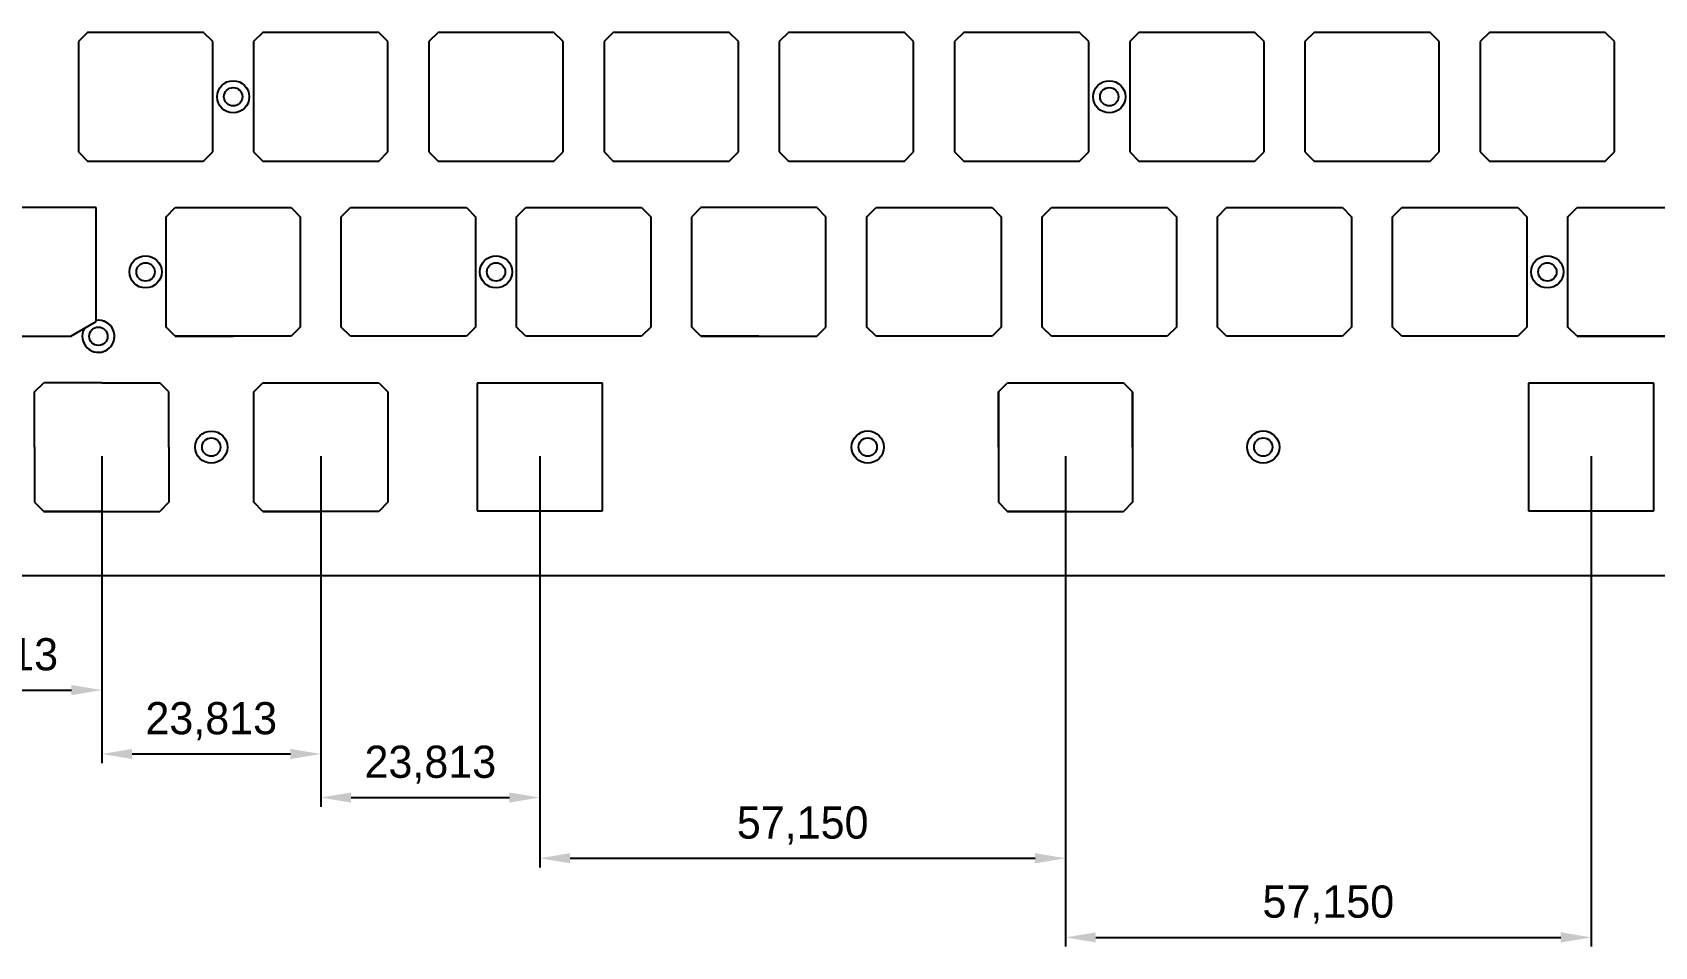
# Model space of a CAD drawing. Header units: millimetres. Extents: x -77 to 404, y -29 to 191.
# Drawn here: x 49.6 to 226, y -5.8 to 93.6 of the extents above; entities that cross this region are included whole.
import ezdxf

# ---------------------------------------------------------------- set-up
doc = ezdxf.new("R2010")
doc.units = ezdxf.units.MM
doc.header["$PDSIZE"] = -1
doc.dimstyles.new('ISO-25', dxfattribs={"dimtxt": 2.5, "dimasz": 2.5, "dimexe": 1.25, "dimexo": 0.625, "dimtad": 1, "dimtxsty": 'Standard', "dimcen": 2.5, "dimadec": 0, "dimazin": 0, "dimtfac": 1, "dimtmove": 0, "dimatfit": 3, "dimfxl": 1, "dimarcsym": 0})

# ---------------------------------------------------------------- blocks, each defined once
blk = doc.blocks.new('*D4')
at = {"color": 0, "lineweight": -2, "transparency": 16777216}
for p, q in [((33.32, 47.55), (33.32, 21.12)), ((57.14, 47.55), (57.14, 21.12)), ((36.63, 22.12), (53.84, 22.12))]:
    blk.add_line(p, q, dxfattribs=at)
at = {"color": 0, "transparency": 16777216}
for points in [[(36.63, 22.67), (36.63, 21.57), (33.32, 22.12)], [(53.84, 22.67), (53.84, 21.57), (57.14, 22.12)]]:
    blk.add_solid(points, dxfattribs=at)
at = {"layer": 'Defpoints', "color": 0, "transparency": 16777216}
for p in [(33.32, 48.55), (57.14, 48.55), (57.14, 22.12)]:
    blk.add_point(p, dxfattribs=at)
at = {"color": 0, "transparency": 16777216, "insert": (45.23, 25.69), "char_height": 3.5, "attachment_point": 5}
blk.add_mtext('23,813', dxfattribs=at)
blk = doc.blocks.new('*D5')
at = {"color": 0, "lineweight": -2, "transparency": 16777216}
for p, q in [((57.14, 47.55), (57.14, 14.17)), ((80.95, 47.55), (80.95, 14.17)), ((60.44, 15.17), (77.65, 15.17))]:
    blk.add_line(p, q, dxfattribs=at)
at = {"color": 0, "transparency": 16777216}
for points in [[(60.44, 15.72), (60.44, 14.62), (57.14, 15.17)], [(77.65, 15.72), (77.65, 14.62), (80.95, 15.17)]]:
    blk.add_solid(points, dxfattribs=at)
at = {"layer": 'Defpoints', "color": 0, "transparency": 16777216}
for p in [(57.14, 48.55), (80.95, 48.55), (80.95, 15.17)]:
    blk.add_point(p, dxfattribs=at)
at = {"color": 0, "transparency": 16777216, "insert": (69.04, 18.74), "char_height": 3.5, "attachment_point": 5}
blk.add_mtext('23,813', dxfattribs=at)
blk = doc.blocks.new('*D6')
at = {"color": 0, "lineweight": -2, "transparency": 16777216}
for p, q in [((80.95, 47.55), (80.95, 9.43)), ((104.76, 47.55), (104.76, 9.43)), ((84.25, 10.43), (101.46, 10.43))]:
    blk.add_line(p, q, dxfattribs=at)
at = {"color": 0, "transparency": 16777216}
for points in [[(84.25, 10.98), (84.25, 9.88), (80.95, 10.43)], [(101.46, 10.98), (101.46, 9.88), (104.76, 10.43)]]:
    blk.add_solid(points, dxfattribs=at)
at = {"layer": 'Defpoints', "color": 0, "transparency": 16777216}
for p in [(80.95, 48.55), (104.76, 48.55), (104.76, 10.43)]:
    blk.add_point(p, dxfattribs=at)
at = {"color": 0, "transparency": 16777216, "insert": (92.86, 14), "char_height": 3.5, "attachment_point": 5}
blk.add_mtext('23,813', dxfattribs=at)
blk = doc.blocks.new('*D16')
at = {"color": 0, "lineweight": -2, "transparency": 16777216}
for p, q in [((104.76, 47.55), (104.76, 2.83)), ((161.91, 47.55), (161.91, 2.83)), ((108.06, 3.83), (158.61, 3.83))]:
    blk.add_line(p, q, dxfattribs=at)
at = {"color": 0, "transparency": 16777216}
for points in [[(108.06, 4.38), (108.06, 3.28), (104.76, 3.83)], [(158.61, 4.38), (158.61, 3.28), (161.91, 3.83)]]:
    blk.add_solid(points, dxfattribs=at)
at = {"layer": 'Defpoints', "color": 0, "transparency": 16777216}
for p in [(104.76, 48.55), (161.91, 48.55), (161.91, 3.83)]:
    blk.add_point(p, dxfattribs=at)
at = {"color": 0, "transparency": 16777216, "insert": (133.34, 7.39), "char_height": 3.5, "attachment_point": 5}
blk.add_mtext('57,150', dxfattribs=at)
blk = doc.blocks.new('*D17')
at = {"color": 0, "lineweight": -2, "transparency": 16777216}
for p, q in [((161.91, 47.55), (161.91, -5.78)), ((219.06, 47.55), (219.06, -5.78)), ((165.21, -4.78), (215.76, -4.78))]:
    blk.add_line(p, q, dxfattribs=at)
at = {"color": 0, "transparency": 16777216}
for points in [[(165.21, -4.23), (165.21, -5.33), (161.91, -4.78)], [(215.76, -4.23), (215.76, -5.33), (219.06, -4.78)]]:
    blk.add_solid(points, dxfattribs=at)
at = {"layer": 'Defpoints', "color": 0, "transparency": 16777216}
for p in [(161.91, 48.55), (219.06, 48.55), (219.06, -4.78)]:
    blk.add_point(p, dxfattribs=at)
at = {"color": 0, "transparency": 16777216, "insert": (190.49, -1.21), "char_height": 3.5, "attachment_point": 5}
blk.add_mtext('57,150', dxfattribs=at)

msp = doc.modelspace()

# ---------------------------------------------------------------- linework, layer by layer
at = {"color": 7, "linetype": 'Continuous'}
for p, q in [((55.5999, 93.6453), (54.5999, 92.6453)), ((55.5999, 93.6453), (54.5999, 92.6453)), ((55.5999, 93.6453), (54.5999, 92.6453)), ((68.1999, 93.6453), (55.5999, 93.6453)), ((68.1999, 93.6453), (55.5999, 93.6453)), ((68.1999, 93.6453), (55.5999, 93.6453)), ((69.1999, 92.6453), (68.1999, 93.6453)), ((69.1999, 92.6453), (68.1999, 93.6453)), ((69.1999, 92.6453), (68.1999, 93.6453)), ((74.6499, 93.6453), (73.6499, 92.6453)), ((74.6499, 93.6453), (73.6499, 92.6453)), ((74.6499, 93.6453), (73.6499, 92.6453)), ((87.2499, 93.6453), (74.6499, 93.6453)), ((87.2499, 93.6453), (74.6499, 93.6453)), ((87.2499, 93.6453), (74.6499, 93.6453)), ((88.2499, 92.6453), (87.2499, 93.6453)), ((88.2499, 92.6453), (87.2499, 93.6453)), ((88.2499, 92.6453), (87.2499, 93.6453)), ((93.6999, 93.6453), (92.6999, 92.6453)), ((93.6999, 93.6453), (92.6999, 92.6453)), ((93.6999, 93.6453), (92.6999, 92.6453)), ((106.2999, 93.6453), (93.6999, 93.6453)), ((106.2999, 93.6453), (93.6999, 93.6453)), ((106.2999, 93.6453), (93.6999, 93.6453)), ((107.2999, 92.6453), (106.2999, 93.6453)), ((107.2999, 92.6453), (106.2999, 93.6453)), ((107.2999, 92.6453), (106.2999, 93.6453)), ((112.7499, 93.6453), (111.7499, 92.6453)), ((112.7499, 93.6453), (111.7499, 92.6453)), ((112.7499, 93.6453), (111.7499, 92.6453)), ((125.3499, 93.6453), (112.7499, 93.6453)), ((125.3499, 93.6453), (112.7499, 93.6453)), ((125.3499, 93.6453), (112.7499, 93.6453)), ((126.3499, 92.6453), (125.3499, 93.6453)), ((126.3499, 92.6453), (125.3499, 93.6453)), ((126.3499, 92.6453), (125.3499, 93.6453)), ((131.7999, 93.6453), (130.7999, 92.6453)), ((131.7999, 93.6453), (130.7999, 92.6453)), ((131.7999, 93.6453), (130.7999, 92.6453)), ((144.3999, 93.6453), (131.7999, 93.6453)), ((144.3999, 93.6453), (131.7999, 93.6453)), ((144.3999, 93.6453), (131.7999, 93.6453)), ((145.3999, 92.6453), (144.3999, 93.6453)), ((145.3999, 92.6453), (144.3999, 93.6453)), ((145.3999, 92.6453), (144.3999, 93.6453)), ((150.8499, 93.6453), (149.8499, 92.6453)), ((150.8499, 93.6453), (149.8499, 92.6453)), ((150.8499, 93.6453), (149.8499, 92.6453)), ((163.4499, 93.6453), (150.8499, 93.6453)), ((163.4499, 93.6453), (150.8499, 93.6453)), ((163.4499, 93.6453), (150.8499, 93.6453)), ((164.4499, 92.6453), (163.4499, 93.6453)), ((164.4499, 92.6453), (163.4499, 93.6453)), ((164.4499, 92.6453), (163.4499, 93.6453)), ((169.8999, 93.6453), (168.8999, 92.6453)), ((169.8999, 93.6453), (168.8999, 92.6453)), ((169.8999, 93.6453), (168.8999, 92.6453)), ((182.4999, 93.6453), (169.8999, 93.6453)), ((182.4999, 93.6453), (169.8999, 93.6453)), ((182.4999, 93.6453), (169.8999, 93.6453)), ((183.4999, 92.6453), (182.4999, 93.6453)), ((183.4999, 92.6453), (182.4999, 93.6453)), ((183.4999, 92.6453), (182.4999, 93.6453)), ((188.9499, 93.6453), (187.9499, 92.6453)), ((188.9499, 93.6453), (187.9499, 92.6453)), ((188.9499, 93.6453), (187.9499, 92.6453)), ((201.5499, 93.6453), (188.9499, 93.6453)), ((201.5499, 93.6453), (188.9499, 93.6453)), ((201.5499, 93.6453), (188.9499, 93.6453)), ((202.5499, 92.6453), (201.5499, 93.6453)), ((202.5499, 92.6453), (201.5499, 93.6453)), ((202.5499, 92.6453), (201.5499, 93.6453)), ((207.9999, 93.6453), (206.9999, 92.6453)), ((207.9999, 93.6453), (206.9999, 92.6453)), ((207.9999, 93.6453), (206.9999, 92.6453)), ((220.5999, 93.6453), (207.9999, 93.6453)), ((220.5999, 93.6453), (207.9999, 93.6453)), ((220.5999, 93.6453), (207.9999, 93.6453)), ((221.5999, 92.6453), (220.5999, 93.6453)), ((221.5999, 92.6453), (220.5999, 93.6453)), ((221.5999, 92.6453), (220.5999, 93.6453)), ((54.5999, 92.6453), (54.5999, 80.6453)), ((54.5999, 92.6453), (54.5999, 80.6453)), ((54.5999, 92.6453), (54.5999, 80.6453)), ((69.1999, 80.6453), (69.1999, 92.6453)), ((69.1999, 80.6453), (69.1999, 92.6453)), ((69.1999, 80.6453), (69.1999, 92.6453)), ((73.6499, 92.6453), (73.6499, 80.6453)), ((73.6499, 92.6453), (73.6499, 80.6453)), ((73.6499, 92.6453), (73.6499, 80.6453)), ((88.2499, 80.6453), (88.2499, 92.6453)), ((88.2499, 80.6453), (88.2499, 92.6453)), ((88.2499, 80.6453), (88.2499, 92.6453)), ((92.6999, 92.6453), (92.6999, 80.6453)), ((92.6999, 92.6453), (92.6999, 80.6453)), ((92.6999, 92.6453), (92.6999, 80.6453)), ((107.2999, 80.6453), (107.2999, 92.6453)), ((107.2999, 80.6453), (107.2999, 92.6453)), ((107.2999, 80.6453), (107.2999, 92.6453)), ((111.7499, 92.6453), (111.7499, 80.6453)), ((111.7499, 92.6453), (111.7499, 80.6453)), ((111.7499, 92.6453), (111.7499, 80.6453)), ((126.3499, 80.6453), (126.3499, 92.6453)), ((126.3499, 80.6453), (126.3499, 92.6453)), ((126.3499, 80.6453), (126.3499, 92.6453)), ((130.7999, 92.6453), (130.7999, 80.6453)), ((130.7999, 92.6453), (130.7999, 80.6453)), ((130.7999, 92.6453), (130.7999, 80.6453)), ((145.3999, 80.6453), (145.3999, 92.6453)), ((145.3999, 80.6453), (145.3999, 92.6453)), ((145.3999, 80.6453), (145.3999, 92.6453)), ((149.8499, 92.6453), (149.8499, 80.6453)), ((149.8499, 92.6453), (149.8499, 80.6453)), ((149.8499, 92.6453), (149.8499, 80.6453)), ((164.4499, 80.6453), (164.4499, 92.6453)), ((164.4499, 80.6453), (164.4499, 92.6453)), ((164.4499, 80.6453), (164.4499, 92.6453)), ((168.8999, 92.6453), (168.8999, 80.6453)), ((168.8999, 92.6453), (168.8999, 80.6453)), ((168.8999, 92.6453), (168.8999, 80.6453)), ((183.4999, 80.6453), (183.4999, 92.6453)), ((183.4999, 80.6453), (183.4999, 92.6453)), ((183.4999, 80.6453), (183.4999, 92.6453)), ((187.9499, 92.6453), (187.9499, 80.6453)), ((187.9499, 92.6453), (187.9499, 80.6453)), ((187.9499, 92.6453), (187.9499, 80.6453)), ((202.5499, 80.6453), (202.5499, 92.6453)), ((202.5499, 80.6453), (202.5499, 92.6453)), ((202.5499, 80.6453), (202.5499, 92.6453)), ((206.9999, 92.6453), (206.9999, 80.6453)), ((206.9999, 92.6453), (206.9999, 80.6453)), ((206.9999, 92.6453), (206.9999, 80.6453)), ((221.5999, 80.6453), (221.5999, 92.6453)), ((221.5999, 80.6453), (221.5999, 92.6453)), ((221.5999, 80.6453), (221.5999, 92.6453)), ((54.5999, 80.6453), (55.5999, 79.6453)), ((54.5999, 80.6453), (55.5999, 79.6453)), ((54.5999, 80.6453), (55.5999, 79.6453)), ((55.5999, 79.6453), (68.1999, 79.6453)), ((55.5999, 79.6453), (68.1999, 79.6453)), ((55.5999, 79.6453), (68.1999, 79.6453)), ((68.1999, 79.6453), (69.1999, 80.6453)), ((68.1999, 79.6453), (69.1999, 80.6453)), ((68.1999, 79.6453), (69.1999, 80.6453)), ((73.6499, 80.6453), (74.6499, 79.6453)), ((73.6499, 80.6453), (74.6499, 79.6453)), ((73.6499, 80.6453), (74.6499, 79.6453)), ((74.6499, 79.6453), (87.2499, 79.6453)), ((74.6499, 79.6453), (87.2499, 79.6453)), ((74.6499, 79.6453), (87.2499, 79.6453)), ((87.2499, 79.6453), (88.2499, 80.6453)), ((87.2499, 79.6453), (88.2499, 80.6453)), ((87.2499, 79.6453), (88.2499, 80.6453)), ((92.6999, 80.6453), (93.6999, 79.6453)), ((92.6999, 80.6453), (93.6999, 79.6453)), ((92.6999, 80.6453), (93.6999, 79.6453)), ((93.6999, 79.6453), (106.2999, 79.6453)), ((93.6999, 79.6453), (106.2999, 79.6453)), ((93.6999, 79.6453), (106.2999, 79.6453)), ((106.2999, 79.6453), (107.2999, 80.6453)), ((106.2999, 79.6453), (107.2999, 80.6453)), ((106.2999, 79.6453), (107.2999, 80.6453)), ((111.7499, 80.6453), (112.7499, 79.6453)), ((111.7499, 80.6453), (112.7499, 79.6453)), ((111.7499, 80.6453), (112.7499, 79.6453)), ((112.7499, 79.6453), (125.3499, 79.6453)), ((112.7499, 79.6453), (125.3499, 79.6453)), ((112.7499, 79.6453), (125.3499, 79.6453)), ((125.3499, 79.6453), (126.3499, 80.6453)), ((125.3499, 79.6453), (126.3499, 80.6453)), ((125.3499, 79.6453), (126.3499, 80.6453)), ((130.7999, 80.6453), (131.7999, 79.6453)), ((130.7999, 80.6453), (131.7999, 79.6453)), ((130.7999, 80.6453), (131.7999, 79.6453)), ((131.7999, 79.6453), (144.3999, 79.6453)), ((131.7999, 79.6453), (144.3999, 79.6453)), ((131.7999, 79.6453), (144.3999, 79.6453)), ((144.3999, 79.6453), (145.3999, 80.6453)), ((144.3999, 79.6453), (145.3999, 80.6453)), ((144.3999, 79.6453), (145.3999, 80.6453)), ((149.8499, 80.6453), (150.8499, 79.6453)), ((149.8499, 80.6453), (150.8499, 79.6453)), ((149.8499, 80.6453), (150.8499, 79.6453)), ((150.8499, 79.6453), (163.4499, 79.6453)), ((150.8499, 79.6453), (163.4499, 79.6453)), ((150.8499, 79.6453), (163.4499, 79.6453)), ((163.4499, 79.6453), (164.4499, 80.6453)), ((163.4499, 79.6453), (164.4499, 80.6453)), ((163.4499, 79.6453), (164.4499, 80.6453)), ((168.8999, 80.6453), (169.8999, 79.6453)), ((168.8999, 80.6453), (169.8999, 79.6453)), ((168.8999, 80.6453), (169.8999, 79.6453)), ((169.8999, 79.6453), (182.4999, 79.6453)), ((169.8999, 79.6453), (182.4999, 79.6453)), ((169.8999, 79.6453), (182.4999, 79.6453)), ((182.4999, 79.6453), (183.4999, 80.6453)), ((182.4999, 79.6453), (183.4999, 80.6453)), ((182.4999, 79.6453), (183.4999, 80.6453)), ((187.9499, 80.6453), (188.9499, 79.6453)), ((187.9499, 80.6453), (188.9499, 79.6453)), ((187.9499, 80.6453), (188.9499, 79.6453)), ((188.9499, 79.6453), (201.5499, 79.6453)), ((188.9499, 79.6453), (201.5499, 79.6453)), ((188.9499, 79.6453), (201.5499, 79.6453)), ((201.5499, 79.6453), (202.5499, 80.6453)), ((201.5499, 79.6453), (202.5499, 80.6453)), ((201.5499, 79.6453), (202.5499, 80.6453)), ((206.9999, 80.6453), (207.9999, 79.6453)), ((206.9999, 80.6453), (207.9999, 79.6453)), ((206.9999, 80.6453), (207.9999, 79.6453)), ((207.9999, 79.6453), (220.5999, 79.6453)), ((207.9999, 79.6453), (220.5999, 79.6453)), ((207.9999, 79.6453), (220.5999, 79.6453)), ((220.5999, 79.6453), (221.5999, 80.6453)), ((220.5999, 79.6453), (221.5999, 80.6453)), ((220.5999, 79.6453), (221.5999, 80.6453)), ((27.1686, 60.5983), (53.7686, 60.5983))]:
    msp.add_line(p, q, dxfattribs=at)
for p, q in [((55.5999, 79.6453), (61.8999, 79.6453)), ((55.5999, 79.6453), (61.8999, 79.6453)), ((131.7999, 79.6453), (138.0999, 79.6453)), ((131.7999, 79.6453), (138.0999, 79.6453)), ((64.1278, 73.5983), (65.1249, 74.5953)), ((64.1278, 73.5983), (65.1249, 74.5953)), ((64.1278, 73.5983), (65.1249, 74.5953)), ((65.1249, 74.5953), (77.7249, 74.5953)), ((65.1249, 74.5953), (77.7249, 74.5953)), ((65.1249, 74.5953), (77.7249, 74.5953)), ((77.7249, 74.5953), (78.7219, 73.5983)), ((77.7249, 74.5953), (78.7219, 73.5983)), ((77.7249, 74.5953), (78.7219, 73.5983)), ((83.1778, 73.5983), (84.1749, 74.5953)), ((83.1778, 73.5983), (84.1749, 74.5953)), ((83.1778, 73.5983), (84.1749, 74.5953)), ((84.1749, 74.5953), (96.7749, 74.5953)), ((84.1749, 74.5953), (96.7749, 74.5953)), ((84.1749, 74.5953), (96.7749, 74.5953)), ((96.7749, 74.5953), (97.7719, 73.5983)), ((96.7749, 74.5953), (97.7719, 73.5983)), ((96.7749, 74.5953), (97.7719, 73.5983)), ((102.2278, 73.5983), (103.2249, 74.5953)), ((102.2278, 73.5983), (103.2249, 74.5953)), ((102.2278, 73.5983), (103.2249, 74.5953)), ((103.2249, 74.5953), (115.8249, 74.5953)), ((103.2249, 74.5953), (115.8249, 74.5953)), ((103.2249, 74.5953), (115.8249, 74.5953)), ((115.8249, 74.5953), (116.8219, 73.5983)), ((115.8249, 74.5953), (116.8219, 73.5983)), ((115.8249, 74.5953), (116.8219, 73.5983)), ((122.2749, 74.5953), (121.2778, 73.5983)), ((122.2749, 74.5953), (121.2778, 73.5983)), ((122.2749, 74.5953), (121.2778, 73.5983)), ((134.8749, 74.5953), (122.2749, 74.5953)), ((134.8749, 74.5953), (122.2749, 74.5953)), ((134.8749, 74.5953), (122.2749, 74.5953)), ((135.8719, 73.5983), (134.8749, 74.5953)), ((135.8719, 73.5983), (134.8749, 74.5953)), ((135.8719, 73.5983), (134.8749, 74.5953)), ((140.3278, 73.5983), (141.3249, 74.5953)), ((140.3278, 73.5983), (141.3249, 74.5953)), ((140.3278, 73.5983), (141.3249, 74.5953)), ((141.3249, 74.5953), (153.9249, 74.5953)), ((141.3249, 74.5953), (153.9249, 74.5953)), ((141.3249, 74.5953), (153.9249, 74.5953)), ((153.9249, 74.5953), (154.9219, 73.5983)), ((153.9249, 74.5953), (154.9219, 73.5983)), ((153.9249, 74.5953), (154.9219, 73.5983)), ((159.3778, 73.5983), (160.3749, 74.5953)), ((159.3778, 73.5983), (160.3749, 74.5953)), ((159.3778, 73.5983), (160.3749, 74.5953)), ((160.3749, 74.5953), (172.9749, 74.5953)), ((160.3749, 74.5953), (172.9749, 74.5953)), ((160.3749, 74.5953), (172.9749, 74.5953)), ((172.9749, 74.5953), (173.9719, 73.5983)), ((172.9749, 74.5953), (173.9719, 73.5983)), ((172.9749, 74.5953), (173.9719, 73.5983)), ((178.4278, 73.5983), (179.4249, 74.5953)), ((178.4278, 73.5983), (179.4249, 74.5953)), ((178.4278, 73.5983), (179.4249, 74.5953)), ((179.4249, 74.5953), (192.0249, 74.5953)), ((179.4249, 74.5953), (192.0249, 74.5953)), ((179.4249, 74.5953), (192.0249, 74.5953)), ((192.0249, 74.5953), (193.0219, 73.5983)), ((192.0249, 74.5953), (193.0219, 73.5983)), ((192.0249, 74.5953), (193.0219, 73.5983)), ((197.4778, 73.5983), (198.4749, 74.5953)), ((197.4778, 73.5983), (198.4749, 74.5953)), ((197.4778, 73.5983), (198.4749, 74.5953)), ((198.4749, 74.5953), (211.0749, 74.5953)), ((198.4749, 74.5953), (211.0749, 74.5953)), ((198.4749, 74.5953), (211.0749, 74.5953)), ((211.0749, 74.5953), (212.0719, 73.5983)), ((211.0749, 74.5953), (212.0719, 73.5983)), ((211.0749, 74.5953), (212.0719, 73.5983)), ((216.5278, 73.5983), (217.5249, 74.5953)), ((216.5278, 73.5983), (217.5249, 74.5953)), ((216.5278, 73.5983), (217.5249, 74.5953)), ((217.5249, 74.5953), (230.1249, 74.5953)), ((217.5249, 74.5953), (230.1249, 74.5953)), ((217.5249, 74.5953), (230.1249, 74.5953)), ((64.1278, 61.5983), (64.1278, 73.5983)), ((64.1278, 61.5983), (64.1278, 73.5983)), ((64.1278, 61.5983), (64.1278, 73.5983)), ((78.7219, 73.5983), (78.7219, 61.5983)), ((78.7219, 73.5983), (78.7219, 61.5983)), ((78.7219, 73.5983), (78.7219, 61.5983)), ((83.1778, 61.5983), (83.1778, 73.5983)), ((83.1778, 61.5983), (83.1778, 73.5983)), ((83.1778, 61.5983), (83.1778, 73.5983)), ((97.7719, 73.5983), (97.7719, 61.5983)), ((97.7719, 73.5983), (97.7719, 61.5983)), ((97.7719, 73.5983), (97.7719, 61.5983)), ((102.2278, 61.5983), (102.2278, 73.5983)), ((102.2278, 61.5983), (102.2278, 73.5983)), ((102.2278, 61.5983), (102.2278, 73.5983)), ((116.8219, 73.5983), (116.8219, 61.5983)), ((116.8219, 73.5983), (116.8219, 61.5983)), ((116.8219, 73.5983), (116.8219, 61.5983)), ((121.2778, 61.5983), (121.2778, 73.5983)), ((121.2778, 61.5983), (121.2778, 73.5983)), ((121.2778, 61.5983), (121.2778, 73.5983)), ((135.8719, 61.5983), (135.8719, 73.5983)), ((135.8719, 61.5983), (135.8719, 73.5983)), ((135.8719, 61.5983), (135.8719, 73.5983)), ((140.3278, 61.5983), (140.3278, 73.5983)), ((140.3278, 61.5983), (140.3278, 73.5983)), ((140.3278, 61.5983), (140.3278, 73.5983)), ((154.9219, 73.5983), (154.9219, 61.5983)), ((154.9219, 73.5983), (154.9219, 61.5983)), ((154.9219, 73.5983), (154.9219, 61.5983)), ((159.3778, 61.5983), (159.3778, 73.5983)), ((159.3778, 61.5983), (159.3778, 73.5983)), ((159.3778, 61.5983), (159.3778, 73.5983)), ((173.9719, 73.5983), (173.9719, 61.5983)), ((173.9719, 73.5983), (173.9719, 61.5983)), ((173.9719, 73.5983), (173.9719, 61.5983)), ((178.4278, 61.5983), (178.4278, 73.5983)), ((178.4278, 61.5983), (178.4278, 73.5983)), ((178.4278, 61.5983), (178.4278, 73.5983)), ((193.0219, 73.5983), (193.0219, 61.5983)), ((193.0219, 73.5983), (193.0219, 61.5983)), ((193.0219, 73.5983), (193.0219, 61.5983)), ((197.4778, 61.5983), (197.4778, 73.5983)), ((197.4778, 61.5983), (197.4778, 73.5983)), ((197.4778, 61.5983), (197.4778, 73.5983)), ((212.0719, 73.5983), (212.0719, 61.5983)), ((212.0719, 73.5983), (212.0719, 61.5983)), ((212.0719, 73.5983), (212.0719, 61.5983)), ((216.5278, 61.5983), (216.5278, 73.5983)), ((216.5278, 61.5983), (216.5278, 73.5983)), ((216.5278, 61.5983), (216.5278, 73.5983)), ((65.1249, 60.6012), (64.1278, 61.5983)), ((65.1249, 60.6012), (64.1278, 61.5983)), ((65.1249, 60.6012), (64.1278, 61.5983)), ((71.4249, 60.6012), (65.1249, 60.6012)), ((71.4249, 60.6012), (65.1249, 60.6012)), ((77.7249, 60.6012), (65.1249, 60.6012)), ((77.7249, 60.6012), (71.4249, 60.6012)), ((77.7249, 60.6012), (71.4249, 60.6012)), ((78.7219, 61.5983), (77.7249, 60.6012)), ((78.7219, 61.5983), (77.7249, 60.6012)), ((78.7219, 61.5983), (77.7249, 60.6012)), ((84.1749, 60.6012), (83.1778, 61.5983)), ((84.1749, 60.6012), (83.1778, 61.5983)), ((84.1749, 60.6012), (83.1778, 61.5983)), ((90.4749, 60.6012), (84.1749, 60.6012)), ((90.4749, 60.6012), (84.1749, 60.6012)), ((96.7749, 60.6012), (84.1749, 60.6012)), ((96.7749, 60.6012), (90.4749, 60.6012)), ((96.7749, 60.6012), (90.4749, 60.6012)), ((97.7719, 61.5983), (96.7749, 60.6012)), ((97.7719, 61.5983), (96.7749, 60.6012)), ((97.7719, 61.5983), (96.7749, 60.6012)), ((103.2249, 60.6012), (102.2278, 61.5983)), ((103.2249, 60.6012), (102.2278, 61.5983)), ((103.2249, 60.6012), (102.2278, 61.5983)), ((109.5249, 60.6012), (103.2249, 60.6012)), ((109.5249, 60.6012), (103.2249, 60.6012)), ((115.8249, 60.6012), (103.2249, 60.6012)), ((115.8249, 60.6012), (109.5249, 60.6012)), ((115.8249, 60.6012), (109.5249, 60.6012)), ((116.8219, 61.5983), (115.8249, 60.6012)), ((116.8219, 61.5983), (115.8249, 60.6012)), ((116.8219, 61.5983), (115.8249, 60.6012)), ((122.2749, 60.6012), (121.2778, 61.5983)), ((122.2749, 60.6012), (121.2778, 61.5983)), ((122.2749, 60.6012), (121.2778, 61.5983)), ((128.5749, 60.6012), (122.2749, 60.6012)), ((128.5749, 60.6012), (122.2749, 60.6012)), ((122.2749, 60.6012), (134.8749, 60.6012)), ((128.5749, 60.6012), (134.8749, 60.6012)), ((128.5749, 60.6012), (134.8749, 60.6012)), ((134.8749, 60.6012), (135.8719, 61.5983)), ((134.8749, 60.6012), (135.8719, 61.5983)), ((134.8749, 60.6012), (135.8719, 61.5983)), ((141.3249, 60.6012), (140.3278, 61.5983)), ((141.3249, 60.6012), (140.3278, 61.5983)), ((141.3249, 60.6012), (140.3278, 61.5983)), ((147.6249, 60.6012), (141.3249, 60.6012)), ((147.6249, 60.6012), (141.3249, 60.6012)), ((153.9249, 60.6012), (141.3249, 60.6012)), ((153.9249, 60.6012), (147.6249, 60.6012)), ((153.9249, 60.6012), (147.6249, 60.6012)), ((154.9219, 61.5983), (153.9249, 60.6012)), ((154.9219, 61.5983), (153.9249, 60.6012)), ((154.9219, 61.5983), (153.9249, 60.6012)), ((160.3749, 60.6012), (159.3778, 61.5983)), ((160.3749, 60.6012), (159.3778, 61.5983)), ((160.3749, 60.6012), (159.3778, 61.5983)), ((166.6749, 60.6012), (160.3749, 60.6012)), ((166.6749, 60.6012), (160.3749, 60.6012)), ((172.9749, 60.6012), (160.3749, 60.6012)), ((172.9749, 60.6012), (166.6749, 60.6012)), ((172.9749, 60.6012), (166.6749, 60.6012)), ((173.9719, 61.5983), (172.9749, 60.6012)), ((173.9719, 61.5983), (172.9749, 60.6012)), ((173.9719, 61.5983), (172.9749, 60.6012)), ((179.4249, 60.6012), (178.4278, 61.5983)), ((179.4249, 60.6012), (178.4278, 61.5983)), ((179.4249, 60.6012), (178.4278, 61.5983)), ((185.7249, 60.6012), (179.4249, 60.6012)), ((185.7249, 60.6012), (179.4249, 60.6012)), ((192.0249, 60.6012), (179.4249, 60.6012)), ((192.0249, 60.6012), (185.7249, 60.6012)), ((192.0249, 60.6012), (185.7249, 60.6012)), ((193.0219, 61.5983), (192.0249, 60.6012)), ((193.0219, 61.5983), (192.0249, 60.6012)), ((193.0219, 61.5983), (192.0249, 60.6012)), ((198.4749, 60.6012), (197.4778, 61.5983)), ((198.4749, 60.6012), (197.4778, 61.5983)), ((198.4749, 60.6012), (197.4778, 61.5983)), ((204.7749, 60.6012), (198.4749, 60.6012)), ((204.7749, 60.6012), (198.4749, 60.6012)), ((211.0749, 60.6012), (198.4749, 60.6012)), ((211.0749, 60.6012), (204.7749, 60.6012)), ((211.0749, 60.6012), (204.7749, 60.6012)), ((212.0719, 61.5983), (211.0749, 60.6012)), ((212.0719, 61.5983), (211.0749, 60.6012)), ((212.0719, 61.5983), (211.0749, 60.6012)), ((217.5249, 60.6012), (216.5278, 61.5983)), ((217.5249, 60.6012), (216.5278, 61.5983)), ((217.5249, 60.6012), (216.5278, 61.5983)), ((223.8249, 60.6012), (217.5249, 60.6012)), ((223.8249, 60.6012), (217.5249, 60.6012)), ((230.1249, 60.6012), (223.8249, 60.6012)), ((230.1249, 60.6012), (223.8249, 60.6012)), ((49.8374, 54.5453), (50.8374, 55.5453)), ((57.1374, 55.5453), (50.8374, 55.5453)), ((57.1374, 55.5453), (63.4374, 55.5453)), ((64.4374, 54.5453), (63.4374, 55.5453)), ((73.6528, 54.5483), (74.6499, 55.5453)), ((74.6499, 55.5453), (80.9499, 55.5453)), ((80.9499, 55.5453), (87.2499, 55.5453)), ((87.2499, 55.5453), (88.2469, 54.5483)), ((154.6124, 54.5483), (155.6094, 55.5453)), ((155.6094, 55.5453), (168.2094, 55.5453)), ((169.2124, 54.5483), (168.2124, 55.5483)), ((49.8374, 48.5453), (49.8374, 54.5453)), ((64.4374, 48.5453), (64.4374, 54.5453)), ((73.6528, 42.5483), (73.6528, 54.5483)), ((88.2469, 54.5483), (88.2469, 42.5483)), ((154.6124, 48.5483), (154.6124, 54.5483)), ((154.6124, 54.5483), (154.6124, 42.5483)), ((169.2124, 48.5483), (169.2124, 54.5483)), ((169.2124, 54.5483), (169.2124, 42.5483)), ((49.8374, 48.5453), (49.8374, 42.5453)), ((64.4374, 48.5453), (64.4374, 42.5453)), ((73.6528, 42.5483), (73.6528, 48.5483)), ((49.8374, 42.5453), (50.8374, 41.5453)), ((64.4374, 42.5453), (63.4374, 41.5453)), ((74.6499, 41.5512), (73.6528, 42.5483)), ((88.2469, 42.5483), (87.2499, 41.5512)), ((154.6124, 42.5483), (155.6124, 41.5483)), ((169.2124, 42.5483), (168.2124, 41.5483)), ((57.1374, 41.5453), (50.8374, 41.5453)), ((57.1374, 41.5453), (63.4374, 41.5453)), ((87.2499, 41.5512), (74.6499, 41.5512)), ((74.6499, 41.5512), (80.9499, 41.5512)), ((74.6499, 41.5512), (80.9499, 41.5512)), ((161.9124, 41.5483), (155.6124, 41.5483)), ((155.6124, 41.5483), (161.9124, 41.5483)), ((161.9124, 41.5483), (168.2124, 41.5483)), ((354.8207, 34.5453), (35.679, 34.5453)), ((354.8207, 34.5453), (35.679, 34.5453)), ((354.8207, 34.5453), (35.679, 34.5453))]:
    msp.add_line(p, q)
at = {"color": 7, "true_color": 0xffffff}
for p, q in [((55.5999, 79.6453), (61.8999, 79.6453)), ((55.5999, 79.6453), (61.8999, 79.6453)), ((56.5186, 74.5983), (24.4186, 74.5983)), ((56.5186, 62.201), (56.5186, 74.5983)), ((53.7686, 60.5983), (56.5186, 62.201)), ((65.1249, 60.6012), (71.4249, 60.6012)), ((65.1249, 60.6012), (71.4249, 60.6012)), ((65.1249, 60.6012), (71.4249, 60.6012)), ((65.1249, 60.6012), (71.4249, 60.6012)), ((65.1249, 60.6012), (71.4249, 60.6012)), ((65.1249, 60.6012), (71.4249, 60.6012)), ((217.5249, 60.6012), (230.1249, 60.6012)), ((111.5624, 55.4983), (97.9624, 55.4983)), ((97.9624, 55.4983), (97.9624, 41.5983)), ((111.5624, 41.5983), (111.5624, 55.4983)), ((225.8624, 55.4983), (212.2624, 55.4983)), ((212.2624, 55.4983), (212.2624, 41.5983)), ((225.8624, 41.5983), (225.8624, 55.4983)), ((50.8374, 41.5453), (57.1374, 41.5453)), ((50.8374, 41.5453), (57.1374, 41.5453)), ((50.8374, 41.5453), (57.1374, 41.5453)), ((74.6499, 41.5512), (80.9499, 41.5512)), ((74.6499, 41.5512), (80.9499, 41.5512)), ((97.9624, 41.5983), (111.5624, 41.5983)), ((155.6124, 41.5483), (161.9124, 41.5483)), ((212.2624, 41.5983), (225.8624, 41.5983))]:
    msp.add_line(p, q, dxfattribs=at)
for centre, radius in [((71.4249, 86.6453), 1.75), ((71.4249, 86.6453), 1.75), ((71.4249, 86.6453), 1.75), ((166.6749, 86.6453), 1.75), ((166.6749, 86.6453), 1.75), ((166.6749, 86.6453), 1.75), ((71.4249, 86.6453), 1), ((71.4249, 86.6453), 1), ((71.4249, 86.6453), 1), ((166.6749, 86.6453), 1), ((166.6749, 86.6453), 1), ((166.6749, 86.6453), 1), ((61.8999, 67.6012), 1.75), ((61.8999, 67.6012), 1.75), ((99.9999, 67.6012), 1.75), ((99.9999, 67.6012), 1.75), ((99.9999, 67.6012), 1.75), ((214.2999, 67.6012), 1.75), ((214.2999, 67.6012), 1.75), ((214.2999, 67.6012), 1.75), ((61.8999, 67.6012), 1), ((61.8999, 67.6012), 1), ((99.9999, 67.6012), 1), ((99.9999, 67.6012), 1), ((99.9999, 67.6012), 1), ((214.2999, 67.6012), 1), ((214.2999, 67.6012), 1), ((214.2999, 67.6012), 1), ((56.7686, 60.5983), 1), ((56.7686, 60.5983), 1), ((69.0436, 48.5453), 1.75), ((69.0436, 48.5453), 1), ((140.4124, 48.5483), 1.75), ((140.4124, 48.5483), 1), ((183.4124, 48.5483), 1.75), ((183.4124, 48.5483), 1)]:
    msp.add_circle(centre, radius, dxfattribs=at)
for start, end in [(151.002719, 90), (151.002719, 90), (150.556104, 98.213211)]:
    msp.add_arc((56.7686, 60.5983), 1.75, start, end, dxfattribs=at)

# ---------------------------------------------------------------- dimensions: what is measured, and where the dimension line sits
at = {"color": 51, "true_color": 0xf7f281}
for base, p1, p2, picture, middle in [((57.1373557006, 22.120061381), (33.3248557006, 48.545272006), (57.1373557006, 48.545272006), '*D4', (45.2311057006, 25.6857280477)), ((80.9498557006, 15.1724588595), (57.1373557006, 48.545272006), (80.9498557006, 48.5512308831), '*D5', (69.0436057006, 18.7381255262)), ((104.7623557006, 10.4294086975), (80.9498557006, 48.5512308831), (104.7623557006, 48.545272006), '*D6', (92.8561057006, 13.9950753642))]:
    dim = msp.add_linear_dim(base=base, p1=p1, p2=p2, dimstyle='ISO-25', override={"dimtxt": 3.5, "dimasz": 3.302, "dimexe": 1, "dimexo": 1, "dimgap": 1.524, "dimtih": 1, "dimtoh": 1, "dimdec": 3, "dimzin": 0, "dimadec": 2, "dimtdec": 3, "dimtzin": 0}, dxfattribs=at)
    dim.commit()
    dim.dimension.update_dxf_attribs({"geometry": picture, "text_midpoint": middle})
at = {"color": 41, "true_color": 0xf4ee51}
for base, p1, p2, picture, middle in [((161.9124, 3.8261), (104.7624, 48.5483), (161.9124, 48.5483), '*D16', (133.3374, 7.3918)), ((219.0624, -4.777), (161.9124, 48.5483), (219.0624, 48.5483), '*D17', (190.4874, -1.2114))]:
    dim = msp.add_linear_dim(base=base, p1=p1, p2=p2, dimstyle='ISO-25', override={"dimtxt": 3.5, "dimasz": 3.302, "dimexe": 1, "dimexo": 1, "dimgap": 1.524, "dimtih": 1, "dimtoh": 1, "dimdec": 3, "dimzin": 0, "dimadec": 2, "dimtdec": 3, "dimtzin": 0}, dxfattribs=at)
    dim.commit()
    dim.dimension.update_dxf_attribs({"geometry": picture, "text_midpoint": middle})

doc.saveas('drawing.dxf')
